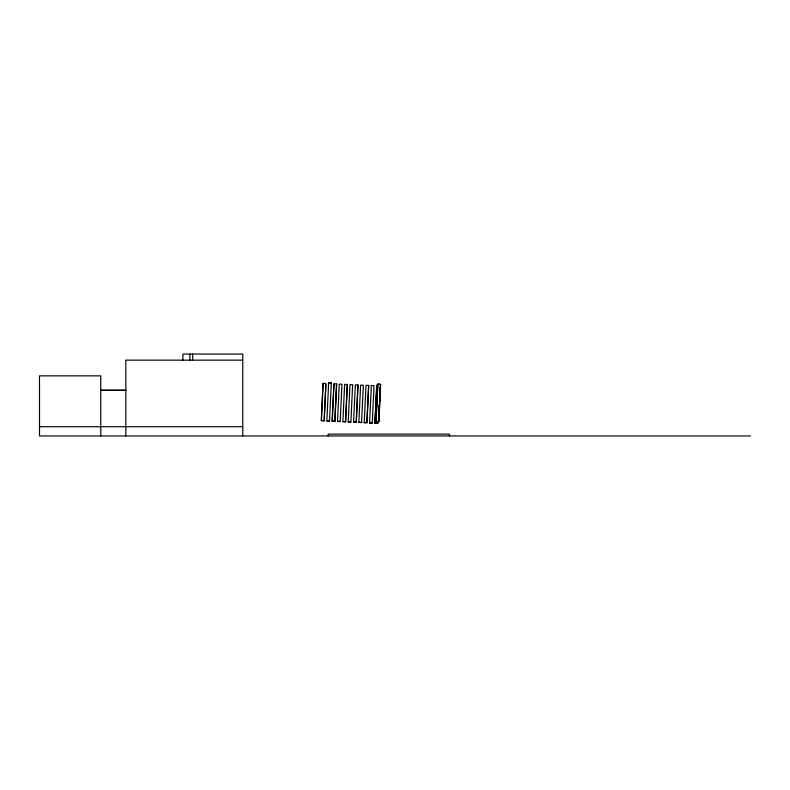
<?xml version="1.0" encoding="UTF-8"?>
<svg xmlns="http://www.w3.org/2000/svg" width="790" height="790" viewBox="0 0 790 790"><rect width="100%" height="100%" fill="white"/><g stroke="black" fill="none" stroke-linecap="round" stroke-linejoin="round"><path stroke-width="1.19" d="M321.342 420.635L323.061 383.417L321.342 420.635L324.176 420.764L325.944 383.476L323.061 383.417M324.176 420.764L325.835 384.75M326.843 420.892L329.568 420.942L326.843 420.892L328.66 382.725L331.326 382.844L328.66 382.725M329.509 421.011L331.326 382.844M332.185 421.139L333.963 383.851L336.629 383.97L334.911 421.188L332.185 421.139L333.963 383.851M334.851 421.268L336.57 384.049M337.528 421.386L339.246 384.167L341.971 384.216L340.194 421.514L337.528 421.386L340.194 421.514M342.87 421.633L344.637 384.345L347.314 384.473L345.595 421.682L342.87 421.633L345.595 421.682M345.536 421.761L347.314 384.473M348.212 421.89L349.98 384.592L352.656 384.72L350.879 422.008L348.212 421.89L350.879 422.008M353.545 422.137L355.322 384.849L357.998 384.967L356.28 422.186L353.545 422.137L356.28 422.186M356.221 422.265L357.939 385.046M358.887 422.383L360.615 385.165L363.341 385.214L361.563 422.512L358.887 422.383L361.563 422.512M364.229 422.63L366.007 385.342L368.673 385.471L366.955 422.68L364.229 422.63L366.955 422.68M366.955 421.554L368.673 385.471M369.572 422.887L371.349 385.589L374.016 385.718L372.248 423.006L369.572 422.887L372.248 423.006M374.914 423.134L376.632 385.915L377.926 384.157L380.592 384.286L378.874 421.505L377.59 423.262L374.914 423.134L376.208 421.376M376.83 385.658L374.993 423.025L377.669 423.144M377.047 385.352L375.161 422.798L377.946 422.769M377.215 385.135L375.378 422.502L378.055 422.62M377.373 384.908L375.546 422.275L378.272 422.344M377.541 384.681L375.714 422.048L378.489 422.028M377.709 384.463L375.872 421.821L378.598 421.88M377.926 384.157L376.04 421.603L378.716 421.722M379.605 390.132L379.714 387.732M378.825 410.336L379.052 405.527M379.605 393.519L379.822 388.71M378.825 413.693L379.21 405.29M379.605 396.886L379.99 388.483M378.825 418.196L379.378 405.063M379.595 401.389L380.207 388.186M380.543 384.355L378.825 421.574L376.099 421.524M242.757 360.151L125.817 360.151L125.817 435.942M100.755 390.171L125.817 390.171M100.567 390.379L125.817 390.379M39.5 426.699L242.757 426.699M750.5 435.942L39.5 435.942L39.5 375.852L100.755 375.852L100.755 435.942M377.867 384.236L379.654 384.315M375.655 422.127L378.38 422.176M375.438 422.423L378.163 422.472M375.053 422.946L377.778 422.996M321.402 420.557L324.226 420.685M332.235 421.06L334.911 421.188M449.5 435.942L449.5 434.125L328.206 434.125L328.206 435.942M242.757 435.942L242.757 354.058L182.895 354.058L182.895 360.22M192.642 354.058L192.642 360.22M189.857 354.058L189.857 360.22"/></g></svg>
